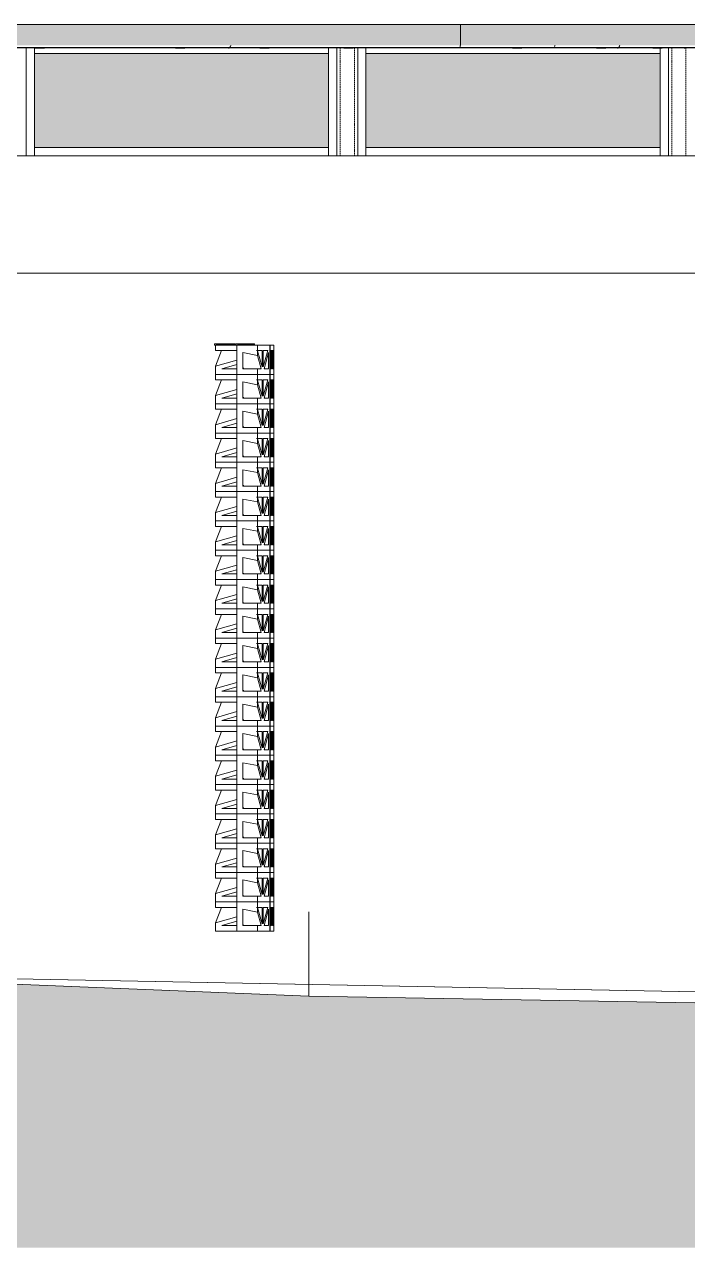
# Model space of a CAD drawing. Header units: millimetres. Extents: x -35517 to 139323, y -3702 to 5999.
# Drawn here: x 26363 to 28763, y -1145 to 3280 of the extents above; entities that cross this region are included whole.
import ezdxf

# ---------------------------------------------------------------- set-up
doc = ezdxf.new("R2010")
doc.units = ezdxf.units.MM
doc.linetypes.add('Hidden', pattern=[7.14375, 4.7625, -2.38125])
for name, color, linetype, lineweight in [('A-DETL-GENF', 92, 'Continuous', 5), ('A-DETL-MEDM', 33, 'Continuous', 18), ('A-GLAZ-CURT', 52, 'Continuous', 5), ('A-GLAZ-CWMG', 51, 'Continuous', 5), ('A-ROOF-OTLN', 132, 'Continuous', 5), ('A-ROOF-PATT', 132, 'Continuous', 9), ('C-TOPO', 7, 'Continuous', 5), ('I-WALL', 2, 'Continuous', 9), ('S-COLS', 52, 'Continuous', 5)]:
    doc.layers.add(name, color=color, linetype=linetype, lineweight=lineweight)

# ---------------------------------------------------------------- blocks, each defined once
blk = doc.blocks.new('The BREEZEBLOCK Family1 - The BREEZEBLOCK Family1-1267693-GENERAL SOUTH ELEVATION')
at = {"layer": 'A-GLAZ-CURT'}
for p, q in [((7384, 106), (7309, 106)), ((7309, 106), (7309, 0)), ((7384, 86), (7384, 106)), ((7427.8, 106), (7384, 106)), ((7427.8, 0), (7427.8, 106)), ((7330.9, 20), (7330.9, 79.1)), ((7330.9, 79.1), (7384, 68.7)), ((7384, 85.2), (7379.7, 86)), ((7379.7, 86), (7384, 86)), ((7384, 86), (7399.9, 86)), ((7384, 68.7), (7384, 85.2)), ((7399.9, 26.9), (7384, 85.2)), ((7384, 68.7), (7397.3, 20)), ((7399.9, 86), (7399.9, 26.9)), ((7404.5, 26.9), (7404.5, 86)), ((7404.5, 86), (7420.6, 86)), ((7420.6, 86), (7404.5, 26.9)), ((7407.1, 20), (7423.2, 79.1)), ((7423.2, 79.1), (7423.2, 20)), ((7384, 20), (7330.9, 20)), ((7384, 0), (7384, 20)), ((7397.3, 20), (7384, 20)), ((7423.2, 20), (7407.1, 20)), ((7309, 0), (7384, 0)), ((7384, 0), (7427.8, 0))]:
    blk.add_line(p, q, dxfattribs=at)
blk = doc.blocks.new('The BREEZEBLOCK Family1 - The BREEZEBLOCK Family1-1267694-GENERAL SOUTH ELEVATION')
at = {"layer": 'A-GLAZ-CURT'}
for p, q in [((7429.6, 106), (7427.8, 106)), ((7429.6, 106), (7429.6, 0)), ((7442.4, 106), (7429.6, 106)), ((7442.4, 0), (7442.4, 106)), ((7431, 20), (7431, 79.1)), ((7431, 79.1), (7434.4, 20)), ((7431.8, 86), (7435.2, 86)), ((7435.2, 26.9), (7431.8, 86)), ((7435.2, 86), (7435.2, 26.9)), ((7436.7, 26.9), (7436.7, 86)), ((7436.7, 86), (7440.1, 86)), ((7440.1, 86), (7436.7, 26.9)), ((7437.5, 20), (7440.9, 79.1)), ((7440.9, 79.1), (7440.9, 20)), ((7434.4, 20), (7431, 20)), ((7440.9, 20), (7437.5, 20)), ((7427.8, 0), (7429.6, 0)), ((7429.6, 0), (7442.4, 0))]:
    blk.add_line(p, q, dxfattribs=at)
blk = doc.blocks.new('The BREEZEBLOCK Family1 - The BREEZEBLOCK Family1-V176-GENERAL SOUTH ELEVATION')
at = {"layer": 'A-GLAZ-CURT'}
for p, q in [((7384, 742), (7309, 742)), ((7309, 742), (7309, 636)), ((7330.9, 656), (7330.9, 715.1)), ((7330.9, 715.1), (7384, 704.7)), ((7384, 721.2), (7379.7, 722)), ((7379.7, 722), (7384, 722)), ((7384, 722), (7384, 742)), ((7427.8, 742), (7384, 742)), ((7384, 722), (7399.9, 722)), ((7384, 704.7), (7384, 721.2)), ((7399.9, 662.9), (7384.1, 720.8)), ((7399.9, 722), (7399.9, 662.9)), ((7404.5, 662.9), (7404.5, 722)), ((7404.5, 722), (7420.6, 722)), ((7420.6, 722), (7404.5, 662.9)), ((7407.1, 656), (7423.2, 715.1)), ((7423.2, 715.1), (7423.2, 656)), ((7427.8, 636), (7427.8, 742)), ((7384, 704.7), (7397.3, 656)), ((7309, 636), (7384, 636)), ((7384, 656), (7330.9, 656)), ((7384, 636), (7384, 656)), ((7397.3, 656), (7384, 656)), ((7384, 636), (7427.8, 636)), ((7423.2, 656), (7407.1, 656))]:
    blk.add_line(p, q, dxfattribs=at)
blk = doc.blocks.new('The BREEZEBLOCK Family1 - The BREEZEBLOCK Family1-V177-GENERAL SOUTH ELEVATION')
at = {"layer": 'A-GLAZ-CURT'}
for p, q in [((7429.6, 742), (7427.8, 742)), ((7429.6, 742), (7429.6, 636)), ((7442.4, 742), (7429.6, 742)), ((7431, 656), (7431, 715.1)), ((7431, 715.1), (7434.4, 656)), ((7431.8, 722), (7435.2, 722)), ((7435.2, 662.9), (7431.9, 720.8)), ((7435.2, 722), (7435.2, 662.9)), ((7436.7, 662.9), (7436.7, 722)), ((7436.7, 722), (7440.1, 722)), ((7440.1, 722), (7436.7, 662.9)), ((7437.5, 656), (7440.9, 715.1)), ((7440.9, 715.1), (7440.9, 656)), ((7442.4, 636), (7442.4, 742)), ((7427.8, 636), (7429.6, 636)), ((7429.6, 636), (7442.4, 636)), ((7434.4, 656), (7431, 656)), ((7440.9, 656), (7437.5, 656))]:
    blk.add_line(p, q, dxfattribs=at)
blk = doc.blocks.new('The BREEZEBLOCK Family1 - The BREEZEBLOCK Family1-V178-GENERAL SOUTH ELEVATION')
at = {"layer": 'A-GLAZ-CURT'}
for p, q in [((7429.6, 2120), (7427.8, 2120)), ((7429.6, 2120), (7429.6, 2014)), ((7442.4, 2120), (7429.6, 2120)), ((7431, 2034), (7431, 2093.1)), ((7431, 2093.1), (7434.4, 2034)), ((7431.8, 2100), (7435.2, 2100)), ((7435.2, 2040.9), (7431.8, 2100)), ((7435.2, 2100), (7435.2, 2040.9)), ((7436.7, 2040.9), (7436.7, 2100)), ((7436.7, 2100), (7440.1, 2100)), ((7440.1, 2100), (7436.7, 2040.9)), ((7437.5, 2034.5), (7440.9, 2093.1)), ((7440.9, 2093.1), (7440.9, 2034)), ((7442.4, 2014), (7442.4, 2120)), ((7427.8, 2014), (7429.6, 2014)), ((7429.6, 2014), (7442.4, 2014)), ((7434.4, 2034), (7431, 2034)), ((7440.9, 2034), (7437.5, 2034))]:
    blk.add_line(p, q, dxfattribs=at)
blk = doc.blocks.new('System Panel - Glazed-1053709-GENERAL SOUTH ELEVATION')
at = {"layer": 'A-GLAZ-CURT'}
blk.add_hatch(color=256, dxfattribs=at).paths.add_polyline_path([(7331.6, 2120), (7359.9, 2120), (7359.9, 2125), (7312.3, 2125), (7312.3, 2120), (7330.9, 2120)])
for p, q in [((7312.3, 2125), (7305.7, 2125)), ((7305.7, 2125), (7305.7, 2120)), ((7312.3, 2120), (7312.3, 2125)), ((7359.9, 2125), (7312.3, 2125)), ((7359.9, 2120), (7359.9, 2125)), ((7305.7, 2120), (7312.3, 2120))]:
    blk.add_line(p, q, dxfattribs=at)
blk = doc.blocks.new('System Panel - Glazed-1053773-GENERAL SOUTH ELEVATION')
at = {"layer": 'A-GLAZ-CURT'}
blk.add_hatch(color=256, dxfattribs=at).paths.add_polyline_path([(7370.9, 2120), (7372.8, 2120), (7371.8, 2125), (7360, 2125), (7360, 2120), (7370.5, 2120)])
for p, q in [((7372.8, 2125), (7360, 2125)), ((7360, 2125), (7360, 2120)), ((7372.8, 2120), (7372.8, 2125))]:
    blk.add_line(p, q, dxfattribs=at)
blk = doc.blocks.new('The BREEZEBLOCK Family1 - The BREEZEBLOCK Family1-V179-GENERAL SOUTH ELEVATION')
at = {"layer": 'A-GLAZ-CURT'}
blk.add_line((7442.6, 106), (7442.6, 0), dxfattribs=at)
blk = doc.blocks.new('Column Steel Square Hollow Sections - 75x75-V194-GENERAL SOUTH ELEVATION')
at = {"layer": 'S-COLS', "linetype": 'Hidden'}
for p, q in [((11283.1, 2805), (11283.1, 3195.3)), ((11334.1, 3195.3), (11334.1, 2805))]:
    blk.add_line(p, q, dxfattribs=at)
blk = doc.blocks.new('The BREEZEBLOCK Family1 - The BREEZEBLOCK Family1-V223-GENERAL SOUTH ELEVATION')
at = {"layer": 'A-GLAZ-CURT'}
for p, q in [((7308.6, 106), (7231.1, 106)), ((7231.1, 106), (7231.1, 86)), ((7308.6, 86), (7308.6, 106)), ((7231.1, 86), (7308.6, 86)), ((7231.1, 30), (7253.3, 86)), ((7308.6, 52), (7231.1, 30)), ((7308.6, 35.6), (7308.6, 52)), ((7231.1, 30), (7231.1, 0)), ((7253.9, 20), (7308.6, 35.6)), ((7308.6, 20), (7253.9, 20)), ((7308.6, 0), (7308.6, 20)), ((7332.5, 20), (7332.5, 23)), ((7231.1, 0), (7308.6, 0))]:
    blk.add_line(p, q, dxfattribs=at)
blk = doc.blocks.new('The BREEZEBLOCK Family1 - The BREEZEBLOCK Family1-V224-GENERAL SOUTH ELEVATION')
at = {"layer": 'A-GLAZ-CURT'}
for p, q in [((7308.6, 212), (7231.1, 212)), ((7231.1, 212), (7231.1, 192)), ((7231.1, 192), (7308.6, 192)), ((7231.1, 136), (7253.3, 192)), ((7308.6, 192), (7308.6, 212)), ((7308.6, 158), (7231.1, 136)), ((7231.1, 136), (7231.1, 106)), ((7253.9, 126), (7308.6, 141.6)), ((7308.6, 141.6), (7308.6, 158)), ((7231.1, 106), (7308.6, 106)), ((7308.6, 126), (7253.9, 126)), ((7308.6, 106), (7308.6, 126)), ((7332.5, 126), (7332.5, 129.3))]:
    blk.add_line(p, q, dxfattribs=at)
blk = doc.blocks.new('The BREEZEBLOCK Family1 - The BREEZEBLOCK Family1-V225-GENERAL SOUTH ELEVATION')
at = {"layer": 'A-GLAZ-CURT'}
for p, q in [((7308.6, 1378), (7231.1, 1378)), ((7231.1, 1378), (7231.1, 1358)), ((7308.6, 1358), (7308.6, 1378)), ((7231.1, 1358), (7308.6, 1358)), ((7231.1, 1302), (7253.3, 1358)), ((7308.6, 1324), (7231.1, 1302)), ((7231.1, 1302), (7231.1, 1272)), ((7253.9, 1292), (7308.6, 1307.6)), ((7308.6, 1292), (7253.9, 1292)), ((7308.6, 1307.6), (7308.6, 1324)), ((7308.6, 1272), (7308.6, 1292)), ((7332.5, 1292), (7332.5, 1295.6)), ((7231.1, 1272), (7308.6, 1272))]:
    blk.add_line(p, q, dxfattribs=at)
blk = doc.blocks.new('The BREEZEBLOCK Family1 - The BREEZEBLOCK Family1-V226-GENERAL SOUTH ELEVATION')
at = {"layer": 'A-GLAZ-CURT'}
for p, q in [((7308.6, 2120), (7231.1, 2120)), ((7231.1, 2120), (7231.1, 2100)), ((7231.1, 2100), (7308.6, 2100)), ((7231.1, 2044), (7253.3, 2100)), ((7308.6, 2100), (7308.6, 2120)), ((7308.6, 2066), (7231.1, 2044)), ((7231.1, 2044), (7231.1, 2014)), ((7253.9, 2034), (7308.6, 2049.6)), ((7308.6, 2049.6), (7308.6, 2066)), ((7332.5, 2034.5), (7332.5, 2037.3)), ((7231.1, 2014), (7308.6, 2014)), ((7308.6, 2034), (7253.9, 2034)), ((7257.1, 2034), (7257.1, 2034.5)), ((7308.6, 2014), (7308.6, 2034))]:
    blk.add_line(p, q, dxfattribs=at)
blk = doc.blocks.new('System Panel - Glazed-V227-GENERAL SOUTH ELEVATION')
at = {"layer": 'A-GLAZ-CURT'}
blk.add_hatch(color=256, dxfattribs=at).paths.add_polyline_path([(7266.8, 2120), (7266.8, 2125), (7234.6, 2125), (7234.6, 2120), (7239.1, 2120)])
for p, q in [((7234.6, 2125), (7227.7, 2125)), ((7227.7, 2125), (7227.7, 2120)), ((7234.6, 2120), (7234.6, 2125)), ((7266.8, 2125), (7234.6, 2125)), ((7266.8, 2120), (7266.8, 2125)), ((7227.7, 2120), (7234.6, 2120))]:
    blk.add_line(p, q, dxfattribs=at)
blk = doc.blocks.new('System Panel - Glazed-V228-GENERAL SOUTH ELEVATION')
at = {"layer": 'A-GLAZ-CURT'}
blk.add_hatch(color=256, dxfattribs=at).paths.add_polyline_path([(7300.8, 2120), (7300.8, 2125), (7267, 2125), (7267, 2120)])
for p, q in [((7300.8, 2125), (7267, 2125)), ((7267, 2125), (7267, 2120)), ((7300.8, 2120), (7300.8, 2125))]:
    blk.add_line(p, q, dxfattribs=at)
blk = doc.blocks.new('System Panel - Glazed-1098808-GENERAL SOUTH ELEVATION')
at = {"layer": 'A-GLAZ-CURT'}
blk.add_hatch(color=256, dxfattribs=at).paths.add_polyline_path([(7302.8, 2120), (7302.8, 2125), (7300.8, 2125), (7300.8, 2120)])
for p, q in [((7302.8, 2125), (7300.8, 2125)), ((7302.8, 2120), (7302.8, 2125))]:
    blk.add_line(p, q, dxfattribs=at)
blk = doc.blocks.new('FP_238-GENERAL SOUTH ELEVATION')
at = {"layer": 'A-ROOF-OTLN'}
blk.add_line((1738.6, 3195), (12471.1, 3195), dxfattribs=at)
at = {"layer": 'A-ROOF-PATT', "lineweight": 5}
for p, q in [((1738.6, 3197), (12471.1, 3197)), ((6579, 3193.9), (6612.6, 3193.9)), ((7087, 3193.9), (7120.6, 3193.9)), ((7279, 3193.9), (7278.8, 3193.8)), ((7279.2, 3193.9), (7279, 3193.9)), ((7279.4, 3193.9), (7279.2, 3193.9)), ((7279.6, 3194), (7279.4, 3193.9)), ((7279.8, 3194.1), (7279.6, 3194)), ((7280, 3194.2), (7279.8, 3194.1)), ((7280.2, 3194.2), (7280, 3194.2)), ((7280.4, 3194.4), (7280.2, 3194.2)), ((7280.6, 3194.5), (7280.4, 3194.4)), ((7280.8, 3194.6), (7280.6, 3194.5)), ((7280.9, 3194.8), (7280.8, 3194.6)), ((7281.1, 3194.9), (7280.9, 3194.8)), ((7281.3, 3195.1), (7281.1, 3194.9)), ((7281.5, 3195.3), (7281.3, 3195.1)), ((7281.7, 3195.5), (7281.5, 3195.3)), ((7281.9, 3195.7), (7281.7, 3195.5)), ((7282.1, 3195.9), (7281.9, 3195.7)), ((7282.3, 3196.1), (7282.1, 3195.9)), ((7282.5, 3196.3), (7282.3, 3196.1)), ((7282.7, 3196.6), (7282.5, 3196.3)), ((7282.9, 3196.8), (7282.7, 3196.6)), ((7283.1, 3197.1), (7282.9, 3196.8)), ((7283.2, 3197.4), (7283.1, 3197.1)), ((7283.4, 3197.6), (7283.2, 3197.4)), ((7283.6, 3197.9), (7283.4, 3197.6)), ((7283.8, 3198.2), (7283.6, 3197.9)), ((7284, 3198.5), (7283.8, 3198.2)), ((7284.2, 3198.8), (7284, 3198.5)), ((7284.4, 3199.2), (7284.2, 3198.8)), ((7284.6, 3199.5), (7284.4, 3199.2)), ((7284.8, 3199.8), (7284.6, 3199.5)), ((7285, 3200.2), (7284.8, 3199.8)), ((7285.2, 3200.5), (7285, 3200.2)), ((7285.3, 3200.9), (7285.2, 3200.5)), ((7285.5, 3201.2), (7285.3, 3200.9)), ((7285.7, 3201.6), (7285.5, 3201.2)), ((7285.9, 3201.9), (7285.7, 3201.6)), ((7286.1, 3202.3), (7285.9, 3201.9)), ((7286.3, 3202.6), (7286.1, 3202.3)), ((7286.5, 3203), (7286.3, 3202.6)), ((7286.7, 3203.4), (7286.5, 3203)), ((7286.9, 3203.8), (7286.7, 3203.4)), ((7287.1, 3204.1), (7286.9, 3203.8)), ((7287.3, 3204.5), (7287.1, 3204.1)), ((7391.8, 3193.9), (7425.4, 3193.9)), ((7696.6, 3193.9), (7730.2, 3193.9)), ((8117.1, 3197), (8117.1, 3204.5)), ((8306.2, 3193.9), (8339.8, 3193.9)), ((8458.6, 3201), (8458.4, 3200.7)), ((8458.8, 3201.3), (8458.6, 3201)), ((8459, 3201.7), (8458.8, 3201.3)), ((8459.2, 3202), (8459, 3201.7)), ((8459.3, 3202.4), (8459.2, 3202)), ((8459.5, 3202.7), (8459.3, 3202.4)), ((8459.7, 3203.1), (8459.5, 3202.7)), ((8459.9, 3203.4), (8459.7, 3203.1)), ((8460.1, 3203.8), (8459.9, 3203.4)), ((8460.3, 3204.1), (8460.1, 3203.8)), ((8460.4, 3204.5), (8460.3, 3204.1)), ((8611, 3193.9), (8644.6, 3193.9)), ((8686.8, 3193.9), (8686.6, 3193.8)), ((8687, 3193.9), (8686.8, 3193.9)), ((8687.2, 3193.9), (8687, 3193.9)), ((8687.4, 3194), (8687.2, 3193.9)), ((8687.6, 3194.1), (8687.4, 3194)), ((8687.8, 3194.2), (8687.6, 3194.1)), ((8688, 3194.2), (8687.8, 3194.2)), ((8688.2, 3194.4), (8688, 3194.2)), ((8688.4, 3194.5), (8688.2, 3194.4)), ((8688.6, 3194.6), (8688.4, 3194.5)), ((8688.8, 3194.8), (8688.6, 3194.6)), ((8688.9, 3194.9), (8688.8, 3194.8)), ((8689.1, 3195.1), (8688.9, 3194.9)), ((8689.3, 3195.3), (8689.1, 3195.1)), ((8689.5, 3195.5), (8689.3, 3195.3)), ((8689.7, 3195.7), (8689.5, 3195.5)), ((8689.9, 3195.9), (8689.7, 3195.7)), ((8690.1, 3196.1), (8689.9, 3195.9)), ((8690.3, 3196.3), (8690.1, 3196.1)), ((8690.5, 3196.6), (8690.3, 3196.3)), ((8690.7, 3196.8), (8690.5, 3196.6)), ((8690.9, 3197.1), (8690.7, 3196.8)), ((8691.1, 3197.4), (8690.9, 3197.1)), ((8691.2, 3197.6), (8691.1, 3197.4)), ((8691.4, 3197.9), (8691.2, 3197.6)), ((8691.6, 3198.2), (8691.4, 3197.9)), ((8691.8, 3198.5), (8691.6, 3198.2)), ((8692, 3198.8), (8691.8, 3198.5)), ((8692.2, 3199.2), (8692, 3198.8)), ((8692.4, 3199.5), (8692.2, 3199.2)), ((8692.6, 3199.8), (8692.4, 3199.5)), ((8692.8, 3200.2), (8692.6, 3199.8)), ((8693, 3200.5), (8692.8, 3200.2)), ((8693.2, 3200.9), (8693, 3200.5)), ((8693.4, 3201.2), (8693.2, 3200.9)), ((8693.5, 3201.6), (8693.4, 3201.2)), ((8693.7, 3201.9), (8693.5, 3201.6)), ((8693.9, 3202.3), (8693.7, 3201.9)), ((8694.1, 3202.6), (8693.9, 3202.3)), ((8694.3, 3203), (8694.1, 3202.6)), ((8694.5, 3203.4), (8694.3, 3203)), ((8694.7, 3203.8), (8694.5, 3203.4)), ((8694.9, 3204.1), (8694.7, 3203.8)), ((8695.1, 3204.5), (8694.9, 3204.1)), ((8814.2, 3193.9), (8847.8, 3193.9)), ((8925.8, 3197.5), (8925.6, 3197.8)), ((8926, 3197.3), (8925.8, 3197.5)), ((8926.2, 3197), (8926, 3197.3)), ((8926.3, 3196.7), (8926.2, 3197)), ((8926.5, 3196.5), (8926.3, 3196.7)), ((8926.7, 3196.3), (8926.5, 3196.5)), ((8926.9, 3196), (8926.7, 3196.3)), ((8927.1, 3195.8), (8926.9, 3196)), ((8927.3, 3195.6), (8927.1, 3195.8)), ((8927.5, 3195.4), (8927.3, 3195.6)), ((8927.7, 3195.2), (8927.5, 3195.4)), ((8927.9, 3195), (8927.7, 3195.2)), ((8928, 3194.9), (8927.9, 3195)), ((8928.2, 3194.7), (8928, 3194.9)), ((8928.4, 3194.6), (8928.2, 3194.7)), ((8928.6, 3194.5), (8928.4, 3194.6)), ((8928.8, 3194.3), (8928.6, 3194.5)), ((8929, 3194.2), (8928.8, 3194.3)), ((8929.2, 3194.1), (8929, 3194.2)), ((8929.4, 3194.1), (8929.2, 3194.1)), ((8929.5, 3194), (8929.4, 3194.1)), ((8929.7, 3193.9), (8929.5, 3194)), ((8929.9, 3193.9), (8929.7, 3193.9)), ((8930.1, 3193.9), (8929.9, 3193.9)), ((8930.3, 3193.8), (8930.1, 3193.9))]:
    blk.add_line(p, q, dxfattribs=at)
blk = doc.blocks.new('Column Steel Square Hollow Sections - 75x75-1394927-GENERAL SOUTH ELEVATION')
at = {"layer": 'S-COLS', "linetype": 'Hidden'}
for p, q in [((483.1, 2805), (483.1, 3195)), ((534.1, 3195), (534.1, 2805))]:
    blk.add_line(p, q, dxfattribs=at)
blk = doc.blocks.new('System Panel - Glazed-1463166-GENERAL SOUTH ELEVATION')
at = {"layer": 'A-GLAZ-CURT'}
blk.add_hatch(color=256, dxfattribs=at).paths.add_polyline_path([(20976.1, 2835), (22041.1, 2835), (22041.1, 3175), (20976.1, 3175), (20976.1, 2855.5)])
blk = doc.blocks.new('Rectangular Mullion - 30x75-V251-GENERAL SOUTH ELEVATION')
at = {"layer": 'A-GLAZ-CWMG'}
for p, q in [((7776.1, 3175), (7776.1, 3195)), ((8841.1, 3195.3), (8841.1, 3175)), ((7776.1, 3175), (8841.1, 3175))]:
    blk.add_line(p, q, dxfattribs=at)
blk = doc.blocks.new('Rectangular Mullion - 30x75-1463165-GENERAL SOUTH ELEVATION')
at = {"layer": 'A-GLAZ-CWMG'}
for p, q in [((20976.1, 2805), (20976.1, 2835)), ((22041.1, 2835), (20976.1, 2835)), ((22041.1, 2835), (22041.1, 2805))]:
    blk.add_line(p, q, dxfattribs=at)
blk = doc.blocks.new('Rectangular Mullion - 30x75-V246-GENERAL SOUTH ELEVATION')
at = {"layer": 'A-GLAZ-CWMG'}
for p, q in [((20841.1, 3195.3), (20841.1, 2805)), ((20871.1, 2805), (20871.1, 3195.3))]:
    blk.add_line(p, q, dxfattribs=at)
blk = doc.blocks.new('Rectangular Mullion - 30x75-V252-GENERAL SOUTH ELEVATION')
at = {"layer": 'A-GLAZ-CWMG'}
for p, q in [((7746.1, 3195), (7746.1, 2805)), ((7776.1, 2805), (7776.1, 3195))]:
    blk.add_line(p, q, dxfattribs=at)
blk = doc.blocks.new('Rectangular Mullion - 30x75-V253-GENERAL SOUTH ELEVATION')
at = {"layer": 'A-GLAZ-CWMG'}
for p, q in [((6576.1, 3175), (6576.1, 3195)), ((7641.1, 3195), (7641.1, 3175)), ((6576.1, 3175), (7641.1, 3175))]:
    blk.add_line(p, q, dxfattribs=at)
blk = doc.blocks.new('Rectangular Mullion - 30x75-V254-GENERAL SOUTH ELEVATION')
at = {"layer": 'A-GLAZ-CWMG'}
for p, q in [((7641.1, 3195), (7641.1, 2805)), ((7671.1, 2805), (7671.1, 3195))]:
    blk.add_line(p, q, dxfattribs=at)

msp = doc.modelspace()

# ---------------------------------------------------------------- hatches: boundary and pattern name
at = {"layer": 'A-DETL-GENF'}
h = msp.add_hatch(dxfattribs=at)
h.set_pattern_fill('FP_79', style=0, pattern_type=2)
h.set_pattern_definition([(45, (87898.65, 32702.56), (0, 179.99969), [127.279, -127.279]), (45, (87928.65, 32672.56), (0, 179.99969), [127.279, -127.279]), (45, (87958.65, 32642.56), (0, 179.99969), [127.279, -127.279]), (315, (87988.65, 32642.56), (179.99969, 0), [127.279, -127.279]), (315, (88018.65, 32672.56), (179.99969, 0), [127.279, -127.279]), (315, (88048.65, 32702.56), (179.99969, 0), [127.279, -127.279])])
h.paths.add_polyline_path([(55482, -1144.7), (55482, -678.1), (52429.3, -678.1), (50337, -545.5), (48151.9, -507.3), (42190.5, -493.3), (27389, -234.8), (20061.4, 64), (18816.8, 110), (18816.8, 607.5), (13669.1, 967.4), (13669.1, -1144.7), (53131.4, -1144.7)])
at = {"layer": 'A-ROOF-PATT', "lineweight": 5}
h = msp.add_hatch(dxfattribs=at)
h.set_pattern_fill('FP_66', color=256, style=0, pattern_type=2)
h.set_pattern_definition([(0, (33615.85, 0), (406.4, 101.6), [33.528, -271.272, 33.528, -271.272, -1625.6]), (0, (33615.85, 0), (406.4, 101.6), [-609.6, 33.528, -576.072, 33.528, -271.272, -711.2]), (0, (33615.85, 0), (406.4, 101.6), [-1524, 33.528, -169.672, 33.528, -474.472]), (120, (33768.25, 50.8), (-291.1882, 301.1527), [33.528, -271.272, 33.528, -271.272, -1625.6]), (120, (33768.25, 50.8), (-291.1882, 301.1527), [-609.6, 33.528, -576.072, 33.528, -271.272, -711.2]), (120, (33768.25, 50.8), (-291.1882, 301.1527), [-1524, 33.528, -169.672, 33.528, -474.472]), (240, (33819.05, 254), (-115.2118, -402.7527), [33.528, -271.272, 33.528, -271.272, -1625.6]), (240, (33819.05, 254), (-115.2118, -402.7527), [-609.6, 33.528, -576.072, 33.528, -271.272, -711.2]), (240, (33819.05, 254), (-115.2118, -402.7527), [-1524, 33.528, -169.672, 33.528, -474.472])])
h.paths.add_polyline_path([(36045.5, 3204.5), (41894.3, 3204.5), (41894.3, 3280.1), (32369.3, 3280.1), (32369.3, 3204.5), (35963.9, 3204.5)])
h.paths.add_polyline_path([(50953.8, 3204.5), (50953.8, 3280.1), (41969.3, 3280.1), (41969.3, 3204.5), (50255.4, 3204.5)])
h.paths.add_polyline_path([(20202.4, 3204.5), (21486.8, 3204.5), (21486.8, 3280.1), (19326.8, 3280.1), (19326.8, 3204.5)])
h.paths.add_polyline_path([(21561.8, 3204.5), (32294.3, 3204.5), (32294.3, 3280.1), (21561.8, 3280.1), (21561.8, 3266)])
h = msp.add_hatch(dxfattribs=at)
h.set_pattern_fill('FP_67', color=256, style=0, pattern_type=2)
h.set_pattern_definition([(0, (35140.3, 3309.8), (0, 1200), []), (90, (35140.3, 3309.8), (-2400, 1e-13), [])])
h.paths.add_polyline_path([(36045.5, 3204.5), (41894.3, 3204.5), (41894.3, 3280.1), (32369.3, 3280.1), (32369.3, 3204.5), (35963.9, 3204.5)])
h.paths.add_polyline_path([(50953.8, 3204.5), (50953.8, 3280.1), (41969.3, 3280.1), (41969.3, 3204.5), (50255.4, 3204.5)])
h.paths.add_polyline_path([(20202.4, 3204.5), (21486.8, 3204.5), (21486.8, 3280.1), (19326.8, 3280.1), (19326.8, 3204.5)])
h.paths.add_polyline_path([(21561.8, 3204.5), (32294.3, 3204.5), (32294.3, 3280.1), (21561.8, 3280.1), (21561.8, 3266)])

# ---------------------------------------------------------------- linework, layer by layer
at = {"layer": 'A-DETL-MEDM'}
for p, q in [((27392.8, -235), (21646.8, 0)), ((42190.5, -493.3), (27392.8, -235))]:
    msp.add_line(p, q, dxfattribs=at)
at = {"layer": 'A-ROOF-OTLN'}
msp.add_line((32294.3, 3280.1), (19247.6, 3280.1), dxfattribs=at)
at = {"layer": 'C-TOPO'}
for p, q in [((27392.8, -53.7), (27392.8, 69.5)), ((27392.8, 55.2), (27392.8, 69.5)), ((27392.8, 55.2), (27392.8, 30.1)), ((27392.8, 31.9), (27392.8, 30.1)), ((27392.8, -193.1), (27392.8, -53.7)), ((25493.6, -157.3), (31308.9, -266.9)), ((40066.4, -431.8), (25493.6, -157.3)), ((27392.8, -235), (27392.8, -193.1)), ((27392.8, -235), (27392.8, -193.1))]:
    msp.add_line(p, q, dxfattribs=at)
at = {"layer": 'C-TOPO', "flags": 128}
msp.add_lwpolyline([(27392.8, -193.1), (27392.8, -53.7), (27392.8, 69.5)], dxfattribs=at)
at = {"layer": 'I-WALL'}
for p, q in [((32294.3, 2805), (21561.8, 2805)), ((21561.8, 2380), (32294.3, 2380))]:
    msp.add_line(p, q, dxfattribs=at)

# ---------------------------------------------------------------- block references
at = {"layer": 'A-GLAZ-CURT'}
for name, p in [('System Panel - Glazed-1463166-GENERAL SOUTH ELEVATION', (5423.2, 0)), ('System Panel - Glazed-1463166-GENERAL SOUTH ELEVATION', (6623.2, 0)), ('System Panel - Glazed-V227-GENERAL SOUTH ELEVATION', (19823.2, 0)), ('System Panel - Glazed-V228-GENERAL SOUTH ELEVATION', (19823.2, 0)), ('System Panel - Glazed-1098808-GENERAL SOUTH ELEVATION', (19823.2, 0)), ('System Panel - Glazed-1053709-GENERAL SOUTH ELEVATION', (19823.2, 0)), ('System Panel - Glazed-1053773-GENERAL SOUTH ELEVATION', (19823.2, 0)), ('The BREEZEBLOCK Family1 - The BREEZEBLOCK Family1-V226-GENERAL SOUTH ELEVATION', (19823.2, 0)), ('The BREEZEBLOCK Family1 - The BREEZEBLOCK Family1-1267693-GENERAL SOUTH ELEVATION', (19823.2, 2014)), ('The BREEZEBLOCK Family1 - The BREEZEBLOCK Family1-V178-GENERAL SOUTH ELEVATION', (19823.2, 0)), ('The BREEZEBLOCK Family1 - The BREEZEBLOCK Family1-V179-GENERAL SOUTH ELEVATION', (19823.2, 2014)), ('The BREEZEBLOCK Family1 - The BREEZEBLOCK Family1-V224-GENERAL SOUTH ELEVATION', (19823.2, 1802)), ('The BREEZEBLOCK Family1 - The BREEZEBLOCK Family1-1267693-GENERAL SOUTH ELEVATION', (19823.2, 1908)), ('The BREEZEBLOCK Family1 - The BREEZEBLOCK Family1-1267694-GENERAL SOUTH ELEVATION', (19823.2, 1908)), ('The BREEZEBLOCK Family1 - The BREEZEBLOCK Family1-V179-GENERAL SOUTH ELEVATION', (19823.2, 1908)), ('The BREEZEBLOCK Family1 - The BREEZEBLOCK Family1-V224-GENERAL SOUTH ELEVATION', (19823.2, 1696)), ('The BREEZEBLOCK Family1 - The BREEZEBLOCK Family1-1267693-GENERAL SOUTH ELEVATION', (19823.2, 1802)), ('The BREEZEBLOCK Family1 - The BREEZEBLOCK Family1-1267694-GENERAL SOUTH ELEVATION', (19823.2, 1802)), ('The BREEZEBLOCK Family1 - The BREEZEBLOCK Family1-V179-GENERAL SOUTH ELEVATION', (19823.2, 1802)), ('The BREEZEBLOCK Family1 - The BREEZEBLOCK Family1-V224-GENERAL SOUTH ELEVATION', (19823.2, 1590)), ('The BREEZEBLOCK Family1 - The BREEZEBLOCK Family1-1267693-GENERAL SOUTH ELEVATION', (19823.2, 1696)), ('The BREEZEBLOCK Family1 - The BREEZEBLOCK Family1-1267694-GENERAL SOUTH ELEVATION', (19823.2, 1696)), ('The BREEZEBLOCK Family1 - The BREEZEBLOCK Family1-V179-GENERAL SOUTH ELEVATION', (19823.2, 1696)), ('The BREEZEBLOCK Family1 - The BREEZEBLOCK Family1-V224-GENERAL SOUTH ELEVATION', (19823.2, 1484)), ('The BREEZEBLOCK Family1 - The BREEZEBLOCK Family1-1267693-GENERAL SOUTH ELEVATION', (19823.2, 1590)), ('The BREEZEBLOCK Family1 - The BREEZEBLOCK Family1-1267694-GENERAL SOUTH ELEVATION', (19823.2, 1590)), ('The BREEZEBLOCK Family1 - The BREEZEBLOCK Family1-V179-GENERAL SOUTH ELEVATION', (19823.2, 1590)), ('The BREEZEBLOCK Family1 - The BREEZEBLOCK Family1-V224-GENERAL SOUTH ELEVATION', (19823.2, 1378)), ('The BREEZEBLOCK Family1 - The BREEZEBLOCK Family1-1267693-GENERAL SOUTH ELEVATION', (19823.2, 1484)), ('The BREEZEBLOCK Family1 - The BREEZEBLOCK Family1-1267694-GENERAL SOUTH ELEVATION', (19823.2, 1484)), ('The BREEZEBLOCK Family1 - The BREEZEBLOCK Family1-V179-GENERAL SOUTH ELEVATION', (19823.2, 1484)), ('The BREEZEBLOCK Family1 - The BREEZEBLOCK Family1-V224-GENERAL SOUTH ELEVATION', (19823.2, 1272)), ('The BREEZEBLOCK Family1 - The BREEZEBLOCK Family1-1267693-GENERAL SOUTH ELEVATION', (19823.2, 1378)), ('The BREEZEBLOCK Family1 - The BREEZEBLOCK Family1-1267694-GENERAL SOUTH ELEVATION', (19823.2, 1378)), ('The BREEZEBLOCK Family1 - The BREEZEBLOCK Family1-V179-GENERAL SOUTH ELEVATION', (19823.2, 1378)), ('The BREEZEBLOCK Family1 - The BREEZEBLOCK Family1-V225-GENERAL SOUTH ELEVATION', (19823.2, 0)), ('The BREEZEBLOCK Family1 - The BREEZEBLOCK Family1-1267693-GENERAL SOUTH ELEVATION', (19823.2, 1272)), ('The BREEZEBLOCK Family1 - The BREEZEBLOCK Family1-1267694-GENERAL SOUTH ELEVATION', (19823.2, 1272)), ('The BREEZEBLOCK Family1 - The BREEZEBLOCK Family1-V179-GENERAL SOUTH ELEVATION', (19823.2, 1272)), ('The BREEZEBLOCK Family1 - The BREEZEBLOCK Family1-V224-GENERAL SOUTH ELEVATION', (19823.2, 1060)), ('The BREEZEBLOCK Family1 - The BREEZEBLOCK Family1-1267693-GENERAL SOUTH ELEVATION', (19823.2, 1166)), ('The BREEZEBLOCK Family1 - The BREEZEBLOCK Family1-1267694-GENERAL SOUTH ELEVATION', (19823.2, 1166)), ('The BREEZEBLOCK Family1 - The BREEZEBLOCK Family1-V179-GENERAL SOUTH ELEVATION', (19823.2, 1166)), ('The BREEZEBLOCK Family1 - The BREEZEBLOCK Family1-V224-GENERAL SOUTH ELEVATION', (19823.2, 954)), ('The BREEZEBLOCK Family1 - The BREEZEBLOCK Family1-1267693-GENERAL SOUTH ELEVATION', (19823.2, 1060)), ('The BREEZEBLOCK Family1 - The BREEZEBLOCK Family1-1267694-GENERAL SOUTH ELEVATION', (19823.2, 1060)), ('The BREEZEBLOCK Family1 - The BREEZEBLOCK Family1-V179-GENERAL SOUTH ELEVATION', (19823.2, 1060)), ('The BREEZEBLOCK Family1 - The BREEZEBLOCK Family1-V224-GENERAL SOUTH ELEVATION', (19823.2, 848)), ('The BREEZEBLOCK Family1 - The BREEZEBLOCK Family1-1267693-GENERAL SOUTH ELEVATION', (19823.2, 954)), ('The BREEZEBLOCK Family1 - The BREEZEBLOCK Family1-1267694-GENERAL SOUTH ELEVATION', (19823.2, 954)), ('The BREEZEBLOCK Family1 - The BREEZEBLOCK Family1-V179-GENERAL SOUTH ELEVATION', (19823.2, 954)), ('The BREEZEBLOCK Family1 - The BREEZEBLOCK Family1-V224-GENERAL SOUTH ELEVATION', (19823.2, 742)), ('The BREEZEBLOCK Family1 - The BREEZEBLOCK Family1-1267693-GENERAL SOUTH ELEVATION', (19823.2, 848)), ('The BREEZEBLOCK Family1 - The BREEZEBLOCK Family1-1267694-GENERAL SOUTH ELEVATION', (19823.2, 848)), ('The BREEZEBLOCK Family1 - The BREEZEBLOCK Family1-V179-GENERAL SOUTH ELEVATION', (19823.2, 848)), ('The BREEZEBLOCK Family1 - The BREEZEBLOCK Family1-V224-GENERAL SOUTH ELEVATION', (19823.2, 636)), ('The BREEZEBLOCK Family1 - The BREEZEBLOCK Family1-1267693-GENERAL SOUTH ELEVATION', (19823.2, 742)), ('The BREEZEBLOCK Family1 - The BREEZEBLOCK Family1-1267694-GENERAL SOUTH ELEVATION', (19823.2, 742)), ('The BREEZEBLOCK Family1 - The BREEZEBLOCK Family1-V179-GENERAL SOUTH ELEVATION', (19823.2, 742)), ('The BREEZEBLOCK Family1 - The BREEZEBLOCK Family1-V224-GENERAL SOUTH ELEVATION', (19823.2, 530)), ('The BREEZEBLOCK Family1 - The BREEZEBLOCK Family1-V176-GENERAL SOUTH ELEVATION', (19823.2, 0)), ('The BREEZEBLOCK Family1 - The BREEZEBLOCK Family1-V177-GENERAL SOUTH ELEVATION', (19823.2, 0)), ('The BREEZEBLOCK Family1 - The BREEZEBLOCK Family1-V179-GENERAL SOUTH ELEVATION', (19823.2, 636)), ('The BREEZEBLOCK Family1 - The BREEZEBLOCK Family1-V224-GENERAL SOUTH ELEVATION', (19823.2, 424)), ('The BREEZEBLOCK Family1 - The BREEZEBLOCK Family1-1267693-GENERAL SOUTH ELEVATION', (19823.2, 530)), ('The BREEZEBLOCK Family1 - The BREEZEBLOCK Family1-1267694-GENERAL SOUTH ELEVATION', (19823.2, 530)), ('The BREEZEBLOCK Family1 - The BREEZEBLOCK Family1-V179-GENERAL SOUTH ELEVATION', (19823.2, 530)), ('The BREEZEBLOCK Family1 - The BREEZEBLOCK Family1-V224-GENERAL SOUTH ELEVATION', (19823.2, 318)), ('The BREEZEBLOCK Family1 - The BREEZEBLOCK Family1-1267693-GENERAL SOUTH ELEVATION', (19823.2, 424)), ('The BREEZEBLOCK Family1 - The BREEZEBLOCK Family1-1267694-GENERAL SOUTH ELEVATION', (19823.2, 424)), ('The BREEZEBLOCK Family1 - The BREEZEBLOCK Family1-V179-GENERAL SOUTH ELEVATION', (19823.2, 424)), ('The BREEZEBLOCK Family1 - The BREEZEBLOCK Family1-V224-GENERAL SOUTH ELEVATION', (19823.2, 212)), ('The BREEZEBLOCK Family1 - The BREEZEBLOCK Family1-1267693-GENERAL SOUTH ELEVATION', (19823.2, 318)), ('The BREEZEBLOCK Family1 - The BREEZEBLOCK Family1-1267694-GENERAL SOUTH ELEVATION', (19823.2, 318)), ('The BREEZEBLOCK Family1 - The BREEZEBLOCK Family1-V179-GENERAL SOUTH ELEVATION', (19823.2, 318)), ('The BREEZEBLOCK Family1 - The BREEZEBLOCK Family1-V224-GENERAL SOUTH ELEVATION', (19823.2, 106)), ('The BREEZEBLOCK Family1 - The BREEZEBLOCK Family1-1267693-GENERAL SOUTH ELEVATION', (19823.2, 212)), ('The BREEZEBLOCK Family1 - The BREEZEBLOCK Family1-1267694-GENERAL SOUTH ELEVATION', (19823.2, 212)), ('The BREEZEBLOCK Family1 - The BREEZEBLOCK Family1-V179-GENERAL SOUTH ELEVATION', (19823.2, 212)), ('The BREEZEBLOCK Family1 - The BREEZEBLOCK Family1-V224-GENERAL SOUTH ELEVATION', (19823.2, 0)), ('The BREEZEBLOCK Family1 - The BREEZEBLOCK Family1-1267693-GENERAL SOUTH ELEVATION', (19823.2, 106)), ('The BREEZEBLOCK Family1 - The BREEZEBLOCK Family1-1267694-GENERAL SOUTH ELEVATION', (19823.2, 106)), ('The BREEZEBLOCK Family1 - The BREEZEBLOCK Family1-V179-GENERAL SOUTH ELEVATION', (19823.2, 106)), ('The BREEZEBLOCK Family1 - The BREEZEBLOCK Family1-V223-GENERAL SOUTH ELEVATION', (19823.2, 0)), ('The BREEZEBLOCK Family1 - The BREEZEBLOCK Family1-1267693-GENERAL SOUTH ELEVATION', (19823.2, 0)), ('The BREEZEBLOCK Family1 - The BREEZEBLOCK Family1-1267694-GENERAL SOUTH ELEVATION', (19823.2, 0)), ('The BREEZEBLOCK Family1 - The BREEZEBLOCK Family1-V179-GENERAL SOUTH ELEVATION', (19823.2, 0))]:
    msp.add_blockref(name, p, dxfattribs=at)
at = {"layer": 'A-GLAZ-CWMG'}
for name, p in [('Rectangular Mullion - 30x75-V252-GENERAL SOUTH ELEVATION', (18623.2, 0)), ('Rectangular Mullion - 30x75-V253-GENERAL SOUTH ELEVATION', (19823.2, 0)), ('Rectangular Mullion - 30x75-V254-GENERAL SOUTH ELEVATION', (19823.2, 0)), ('Rectangular Mullion - 30x75-V252-GENERAL SOUTH ELEVATION', (19823.2, 0)), ('Rectangular Mullion - 30x75-V251-GENERAL SOUTH ELEVATION', (19823.2, 0)), ('Rectangular Mullion - 30x75-V246-GENERAL SOUTH ELEVATION', (7823.2, 0)), ('Rectangular Mullion - 30x75-1463165-GENERAL SOUTH ELEVATION', (5423.2, 0)), ('Rectangular Mullion - 30x75-1463165-GENERAL SOUTH ELEVATION', (6623.2, 0))]:
    msp.add_blockref(name, p, dxfattribs=at)
at = {"layer": 'A-ROOF-OTLN'}
msp.add_blockref('FP_238-GENERAL SOUTH ELEVATION', (19823.2, 0), dxfattribs=at)
at = {"layer": 'S-COLS', "linetype": 'Hidden'}
for name, p in [('Column Steel Square Hollow Sections - 75x75-1394927-GENERAL SOUTH ELEVATION', (27023.2, 0)), ('Column Steel Square Hollow Sections - 75x75-V194-GENERAL SOUTH ELEVATION', (17423.2, 0))]:
    msp.add_blockref(name, p, dxfattribs=at)

doc.saveas('drawing.dxf')
